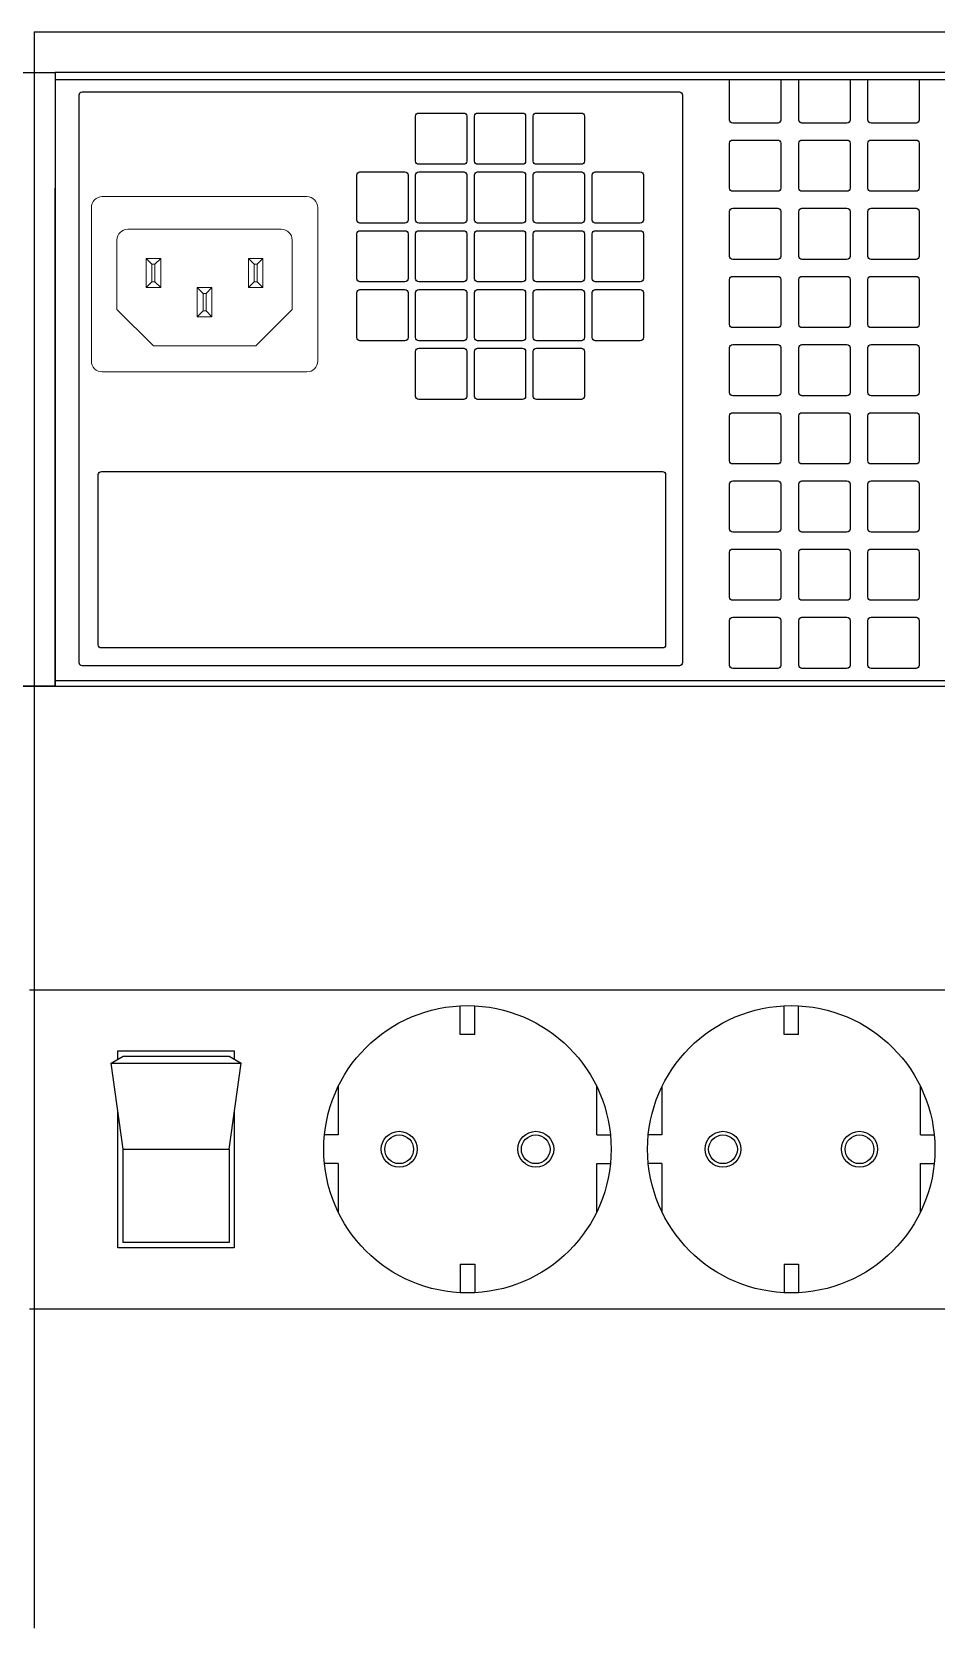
# Model space of a CAD drawing. Extents: x -260425 to 1294666, y -169889 to -2349.
# Drawn here: x 959740 to 960999, y -31120 to -28898 of the extents above; entities that cross this region are included whole.
import ezdxf
from ezdxf.enums import TextEntityAlignment as Align

# ---------------------------------------------------------------- set-up
doc = ezdxf.new("R2010")
doc.units = 0
doc.header["$LTSCALE"] = 100
doc.styles.add('1ISOCPEUR', font='isocpeui.ttf', dxfattribs={"height": 250})

# ---------------------------------------------------------------- blocks, each defined once
blk = doc.blocks.new('*U218')
at = {"color": 0, "linetype": 'ByBlock', "lineweight": -2}
for p, q in [((74.5, 611.15), (74.5, 566.7)), ((74.5, 566.7), (74.5, 522.25)), ((74.5, 522.25), (74.5, 477.8)), ((74.5, 477.8), (74.5, 433.35)), ((74.5, 433.35), (74.5, 388.9))]:
    blk.add_line(p, q, dxfattribs=at)
blk = doc.blocks.new("19'' блок розеток")
at = {"color": 0, "linetype": 'ByBlock', "lineweight": -2}
for p, q in [((174.5, 22.22), (625.5, 22.22)), ((234.44, 16), (234.44, 19.97)), ((236.44, 16), (236.44, 19.97)), ((279.5, 16), (279.5, 19.97)), ((281.5, 16), (281.5, 19.97)), ((236.44, 16), (234.44, 16)), ((281.5, 16), (279.5, 16)), ((185.84, 12.01), (187.53, 12.98)), ((187.53, 0), (185.84, 12.01)), ((185.84, 12.01), (203.93, 12.01)), ((202.25, 12.98), (203.93, 12.01)), ((202.25, 0), (203.93, 12.01)), ((217.44, 8.72), (217.44, 2)), ((253.44, 2), (253.44, 8.72)), ((262.5, 8.72), (262.5, 2)), ((298.5, 2), (298.5, 8.72)), ((217.44, 2), (215.54, 2)), ((253.44, 2), (255.34, 2)), ((262.5, 2), (260.6, 2)), ((298.5, 2), (300.4, 2)), ((187.53, 0), (202.25, 0)), ((217.44, -2), (215.54, -2)), ((217.44, -2), (217.44, -8.72)), ((253.44, -2), (255.34, -2)), ((253.44, -8.72), (253.44, -2)), ((262.5, -2), (260.6, -2)), ((262.5, -2), (262.5, -8.72)), ((298.5, -2), (300.4, -2)), ((298.5, -8.72), (298.5, -2)), ((234.44, -16), (234.44, -19.97)), ((234.44, -16), (236.44, -16)), ((236.44, -16), (236.44, -19.97)), ((279.5, -16), (279.5, -19.97)), ((279.5, -16), (281.5, -16)), ((281.5, -16), (281.5, -19.97)), ((174.5, -22.23), (625.5, -22.23))]:
    blk.add_line(p, q, dxfattribs=at)
for points in [[(186.8, 12.56), (186.8, 13.71), (202.97, 13.71), (202.97, 12.56)], [(187.53, 12.98), (202.25, 12.98)], [(202.97, 5.16), (202.97, -13.71), (186.8, -13.71), (186.8, 5.16)], [(202.25, 0), (202.25, -12.98), (187.53, -12.98), (187.53, 0)]]:
    blk.add_lwpolyline(points, dxfattribs=at)
for centre, radius in [((235.44, 0), 20), ((280.5, 0), 20), ((225.94, 0), 2.5), ((244.94, 0), 2.5), ((271, 0), 2.5), ((290, 0), 2.5), ((225.94, 0), 2), ((244.94, 0), 2), ((271, 0), 2), ((290, 0), 2)]:
    blk.add_circle(centre, radius, dxfattribs=at)
at = {"color": 0, "lineweight": -2, "style": '1ISOCPEUR', "oblique": 15, "flags": 8}
blk.add_attdef('НАИМЕНОВАНИЕ', text='', height=25, dxfattribs=at).set_placement((750, 0), align=Align.MIDDLE_LEFT)
blk = doc.blocks.new('SE2600 ОПЕРАТОР PRO')
blk.add_line((0, 3000), (722, 3000))
at = {"color": 7}
for p, q in [((722, 3000), (722, 2434.5)), ((16273.8, 3000), (722, 3000)), ((16273.8, 2963.6), (722, 2963.6)), ((722, 0), (722, 2434.5)), ((0, 0), (722, 0)), ((16273.8, 25.6), (722, 25.6)), ((722, 0), (4109.6, 0)), ((4109.6, 0), (7497.2, 0))]:
    blk.add_line(p, q, dxfattribs=at)
at = {"lineweight": 0}
for p, q in [((1950.8, 2392.9), (951.5, 2392.9)), ((898, 2339.4), (898, 1589.9)), ((2004.3, 1589.9), (2004.3, 2339.4)), ((1076.4, 2234.2), (1825.9, 2234.2)), ((1022.9, 1841.6), (1022.9, 2180.6)), ((1879.4, 2180.6), (1879.4, 1841.6)), ((1237, 2091.4), (1165.6, 2091.4)), ((1194.2, 2062.8), (1165.6, 2091.4)), ((1165.6, 1948.6), (1165.6, 2091.4)), ((1208.5, 2062.8), (1194.2, 2062.8)), ((1194.2, 2062.8), (1194.2, 1977.2)), ((1237, 2091.4), (1208.5, 2062.8)), ((1208.5, 2062.8), (1208.5, 1977.2)), ((1237, 2091.4), (1237, 1948.6)), ((1665.3, 2091.4), (1736.7, 2091.4)), ((1693.8, 2062.8), (1665.3, 2091.4)), ((1665.3, 2091.4), (1665.3, 1948.6)), ((1708.1, 2062.8), (1693.8, 2062.8)), ((1693.8, 2062.8), (1693.8, 1977.2)), ((1736.7, 2091.4), (1708.1, 2062.8)), ((1708.1, 2062.8), (1708.1, 1977.2)), ((1736.7, 2091.4), (1736.7, 1948.6)), ((1194.2, 1977.2), (1165.6, 1948.6)), ((1194.2, 1977.2), (1208.5, 1977.2)), ((1208.5, 1977.2), (1237, 1948.6)), ((1665.3, 1948.6), (1693.8, 1977.2)), ((1693.8, 1977.2), (1708.1, 1977.2)), ((1708.1, 1977.2), (1736.7, 1948.6)), ((1165.6, 1948.6), (1237, 1948.6)), ((1486.8, 1948.6), (1415.5, 1948.6)), ((1415.5, 1948.6), (1444, 1920.1)), ((1415.5, 1805.9), (1415.5, 1948.6)), ((1458.3, 1920.1), (1444, 1920.1)), ((1444, 1920.1), (1444, 1834.4)), ((1486.8, 1948.6), (1458.3, 1920.1)), ((1458.3, 1920.1), (1458.3, 1834.4)), ((1486.8, 1948.6), (1486.8, 1805.9)), ((1736.7, 1948.6), (1665.3, 1948.6)), ((1201.3, 1663.1), (1022.9, 1841.6)), ((1444, 1834.4), (1415.5, 1805.9)), ((1415.5, 1805.9), (1486.8, 1805.9)), ((1458.3, 1834.4), (1444, 1834.4)), ((1458.3, 1834.4), (1486.8, 1805.9)), ((1879.4, 1841.6), (1701, 1663.1)), ((1701, 1663.1), (1201.3, 1663.1)), ((951.5, 1536.4), (1950.8, 1536.4))]:
    blk.add_line(p, q, dxfattribs=at)
at = {"color": 7}
blk.add_lwpolyline([(0, 3000), (722, 3000), (722, 0), (0, 0), (0, 3000)], dxfattribs=at)
for points in [[(838.2, 2876.4), (838.2, 2889.9, -0.414214), (853.2, 2904.9), (3771.2, 2904.9, -0.414214), (3786.2, 2889.9), (3786.2, 2876.4)], [(4267, 2963.6), (4267, 2767.5, -0.414214), (4252, 2752.6), (4031.8, 2752.6, -0.414214), (4016.8, 2767.5), (4016.8, 2963.6)], [(4605, 2963.6), (4605, 2767.5, -0.414214), (4590, 2752.6), (4369.7, 2752.6, -0.414214), (4354.7, 2767.5), (4354.7, 2963.6)], [(4942.9, 2963.6), (4942.9, 2767.5, -0.414214), (4927.9, 2752.6), (4707.7, 2752.6, -0.414214), (4692.7, 2767.5), (4692.7, 2963.6)], [(3786.2, 2876.4), (3786.2, 114.3, -0.414214), (3771.2, 99.3), (853.2, 99.3, -0.414214), (838.2, 114.3), (838.2, 2876.4)], [(931.9, 1003.4), (931.9, 1034.1, -0.414214), (946.9, 1049.1), (3689.1, 1049.1, -0.414214), (3704.1, 1034.1), (3704.1, 1003.4)], [(3704.1, 1003.4), (3704.1, 201.9, -0.414214), (3689.1, 186.9), (946.9, 186.9, -0.414214), (931.9, 201.9), (931.9, 1003.4)]]:
    blk.add_lwpolyline(points, format="xyb", dxfattribs=at)
for points in [[(2482.4, 2786.5, -0.414214), (2497.4, 2801.4), (2717.6, 2801.4, -0.414214), (2732.6, 2786.5), (2732.6, 2566.2, -0.414214), (2717.6, 2551.2), (2497.4, 2551.2, -0.414214), (2482.4, 2566.2)], [(2769.9, 2786.5, -0.414214), (2784.9, 2801.4), (3005.1, 2801.4, -0.414214), (3020.1, 2786.5), (3020.1, 2566.2, -0.414214), (3005.1, 2551.2), (2784.9, 2551.2, -0.414214), (2769.9, 2566.2)], [(3057.4, 2786.5, -0.414214), (3072.4, 2801.4), (3292.6, 2801.4, -0.414214), (3307.6, 2786.5), (3307.6, 2566.2, -0.414214), (3292.6, 2551.2), (3072.4, 2551.2, -0.414214), (3057.4, 2566.2)], [(4016.8, 2654.5, -0.414214), (4031.8, 2669.5), (4252, 2669.5, -0.414214), (4267, 2654.5), (4267, 2434.3, -0.414214), (4252, 2419.3), (4031.8, 2419.3, -0.414214), (4016.8, 2434.3)], [(4354.7, 2654.5, -0.414214), (4369.7, 2669.5), (4590, 2669.5, -0.414214), (4605, 2654.5), (4605, 2434.3, -0.414214), (4590, 2419.3), (4369.7, 2419.3, -0.414214), (4354.7, 2434.3)], [(4692.7, 2654.5, -0.414214), (4707.7, 2669.5), (4927.9, 2669.5, -0.414214), (4942.9, 2654.5), (4942.9, 2434.3, -0.414214), (4927.9, 2419.3), (4707.7, 2419.3, -0.414214), (4692.7, 2434.3)], [(2194.9, 2499, -0.414214), (2209.9, 2514), (2430.2, 2514, -0.414214), (2445.2, 2499), (2445.2, 2278.7, -0.414214), (2430.2, 2263.8), (2209.9, 2263.8, -0.414214), (2194.9, 2278.7)], [(2482.4, 2499, -0.414214), (2497.4, 2514), (2717.6, 2514, -0.414214), (2732.6, 2499), (2732.6, 2278.7, -0.414214), (2717.6, 2263.8), (2497.4, 2263.8, -0.414214), (2482.4, 2278.7)], [(2769.9, 2499, -0.414214), (2784.9, 2514), (3005.1, 2514, -0.414214), (3020.1, 2499), (3020.1, 2278.7, -0.414214), (3005.1, 2263.8), (2784.9, 2263.8, -0.414214), (2769.9, 2278.7)], [(3057.4, 2499, -0.414214), (3072.4, 2514), (3292.6, 2514, -0.414214), (3307.6, 2499), (3307.6, 2278.7, -0.414214), (3292.6, 2263.8), (3072.4, 2263.8, -0.414214), (3057.4, 2278.7)], [(3344.8, 2499, -0.414214), (3359.8, 2514), (3580.1, 2514, -0.414214), (3595.1, 2499), (3595.1, 2278.7, -0.414214), (3580.1, 2263.8), (3359.8, 2263.8, -0.414214), (3344.8, 2278.7)], [(4016.8, 2321.3, -0.414214), (4031.8, 2336.3), (4252, 2336.3, -0.414214), (4267, 2321.3), (4267, 2101.1, -0.414214), (4252, 2086.1), (4031.8, 2086.1, -0.414214), (4016.8, 2101.1)], [(4354.7, 2321.3, -0.414214), (4369.7, 2336.3), (4590, 2336.3, -0.414214), (4605, 2321.3), (4605, 2101.1, -0.414214), (4590, 2086.1), (4369.7, 2086.1, -0.414214), (4354.7, 2101.1)], [(4692.7, 2321.3, -0.414214), (4707.7, 2336.3), (4927.9, 2336.3, -0.414214), (4942.9, 2321.3), (4942.9, 2101.1, -0.414214), (4927.9, 2086.1), (4707.7, 2086.1, -0.414214), (4692.7, 2101.1)], [(2194.9, 2211.5, -0.414214), (2209.9, 2226.5), (2430.2, 2226.5, -0.414214), (2445.2, 2211.5), (2445.2, 1991.3, -0.414214), (2430.2, 1976.3), (2209.9, 1976.3, -0.414214), (2194.9, 1991.3)], [(2482.4, 2211.5, -0.414214), (2497.4, 2226.5), (2717.6, 2226.5, -0.414214), (2732.6, 2211.5), (2732.6, 1991.3, -0.414214), (2717.6, 1976.3), (2497.4, 1976.3, -0.414214), (2482.4, 1991.3)], [(2769.9, 2211.5, -0.414214), (2784.9, 2226.5), (3005.1, 2226.5, -0.414214), (3020.1, 2211.5), (3020.1, 1991.3, -0.414214), (3005.1, 1976.3), (2784.9, 1976.3, -0.414214), (2769.9, 1991.3)], [(3057.4, 2211.5, -0.414214), (3072.4, 2226.5), (3292.6, 2226.5, -0.414214), (3307.6, 2211.5), (3307.6, 1991.3, -0.414214), (3292.6, 1976.3), (3072.4, 1976.3, -0.414214), (3057.4, 1991.3)], [(3344.8, 2211.5, -0.414214), (3359.8, 2226.5), (3580.1, 2226.5, -0.414214), (3595.1, 2211.5), (3595.1, 1991.3, -0.414214), (3580.1, 1976.3), (3359.8, 1976.3, -0.414214), (3344.8, 1991.3)], [(4016.8, 1988.1, -0.414214), (4031.8, 2003.1), (4252, 2003.1, -0.414214), (4267, 1988.1), (4267, 1767.8, -0.414214), (4252, 1752.8), (4031.8, 1752.8, -0.414214), (4016.8, 1767.8)], [(4354.7, 1988.1, -0.414214), (4369.7, 2003.1), (4590, 2003.1, -0.414214), (4605, 1988.1), (4605, 1767.8, -0.414214), (4590, 1752.8), (4369.7, 1752.8, -0.414214), (4354.7, 1767.8)], [(4692.7, 1988.1, -0.414214), (4707.7, 2003.1), (4927.9, 2003.1, -0.414214), (4942.9, 1988.1), (4942.9, 1767.8, -0.414214), (4927.9, 1752.8), (4707.7, 1752.8, -0.414214), (4692.7, 1767.8)], [(2194.9, 1924, -0.414214), (2209.9, 1939), (2430.2, 1939, -0.414214), (2445.2, 1924), (2445.2, 1703.8, -0.414214), (2430.2, 1688.8), (2209.9, 1688.8, -0.414214), (2194.9, 1703.8)], [(2482.4, 1924, -0.414214), (2497.4, 1939), (2717.6, 1939, -0.414214), (2732.6, 1924), (2732.6, 1703.8, -0.414214), (2717.6, 1688.8), (2497.4, 1688.8, -0.414214), (2482.4, 1703.8)], [(2769.9, 1924, -0.414214), (2784.9, 1939), (3005.1, 1939, -0.414214), (3020.1, 1924), (3020.1, 1703.8, -0.414214), (3005.1, 1688.8), (2784.9, 1688.8, -0.414214), (2769.9, 1703.8)], [(3057.4, 1924, -0.414214), (3072.4, 1939), (3292.6, 1939, -0.414214), (3307.6, 1924), (3307.6, 1703.8, -0.414214), (3292.6, 1688.8), (3072.4, 1688.8, -0.414214), (3057.4, 1703.8)], [(3344.8, 1924, -0.414214), (3359.8, 1939), (3580.1, 1939, -0.414214), (3595.1, 1924), (3595.1, 1703.8, -0.414214), (3580.1, 1688.8), (3359.8, 1688.8, -0.414214), (3344.8, 1703.8)], [(2482.4, 1636.6, -0.414214), (2497.4, 1651.6), (2717.6, 1651.6, -0.414214), (2732.6, 1636.6), (2732.6, 1416.3, -0.414214), (2717.6, 1401.3), (2497.4, 1401.3, -0.414214), (2482.4, 1416.3)], [(2769.9, 1636.6, -0.414214), (2784.9, 1651.6), (3005.1, 1651.6, -0.414214), (3020.1, 1636.6), (3020.1, 1416.3, -0.414214), (3005.1, 1401.3), (2784.9, 1401.3, -0.414214), (2769.9, 1416.3)], [(3057.4, 1636.6, -0.414214), (3072.4, 1651.6), (3292.6, 1651.6, -0.414214), (3307.6, 1636.6), (3307.6, 1416.3, -0.414214), (3292.6, 1401.3), (3072.4, 1401.3, -0.414214), (3057.4, 1416.3)], [(4016.8, 1654.8, -0.414214), (4031.8, 1669.8), (4252, 1669.8, -0.414214), (4267, 1654.8), (4267, 1434.6, -0.414214), (4252, 1419.6), (4031.8, 1419.6, -0.414214), (4016.8, 1434.6)], [(4354.7, 1654.8, -0.414214), (4369.7, 1669.8), (4590, 1669.8, -0.414214), (4605, 1654.8), (4605, 1434.6, -0.414214), (4590, 1419.6), (4369.7, 1419.6, -0.414214), (4354.7, 1434.6)], [(4692.7, 1654.8, -0.414214), (4707.7, 1669.8), (4927.9, 1669.8, -0.414214), (4942.9, 1654.8), (4942.9, 1434.6, -0.414214), (4927.9, 1419.6), (4707.7, 1419.6, -0.414214), (4692.7, 1434.6)], [(4016.8, 1321.6, -0.414214), (4031.8, 1336.6), (4252, 1336.6, -0.414214), (4267, 1321.6), (4267, 1101.4, -0.414214), (4252, 1086.4), (4031.8, 1086.4, -0.414214), (4016.8, 1101.4)], [(4354.7, 1321.6, -0.414214), (4369.7, 1336.6), (4590, 1336.6, -0.414214), (4605, 1321.6), (4605, 1101.4, -0.414214), (4590, 1086.4), (4369.7, 1086.4, -0.414214), (4354.7, 1101.4)], [(4692.7, 1321.6, -0.414214), (4707.7, 1336.6), (4927.9, 1336.6, -0.414214), (4942.9, 1321.6), (4942.9, 1101.4, -0.414214), (4927.9, 1086.4), (4707.7, 1086.4, -0.414214), (4692.7, 1101.4)], [(4016.8, 988.4, -0.414214), (4031.8, 1003.4), (4252, 1003.4, -0.414214), (4267, 988.4), (4267, 768.1, -0.414214), (4252, 753.1), (4031.8, 753.1, -0.414214), (4016.8, 768.1)], [(4354.7, 988.4, -0.414214), (4369.7, 1003.4), (4590, 1003.4, -0.414214), (4605, 988.4), (4605, 768.1, -0.414214), (4590, 753.1), (4369.7, 753.1, -0.414214), (4354.7, 768.1)], [(4692.7, 988.4, -0.414214), (4707.7, 1003.4), (4927.9, 1003.4, -0.414214), (4942.9, 988.4), (4942.9, 768.1, -0.414214), (4927.9, 753.1), (4707.7, 753.1, -0.414214), (4692.7, 768.1)], [(4016.8, 655.1, -0.414214), (4031.8, 670.1), (4252, 670.1, -0.414214), (4267, 655.1), (4267, 434.9, -0.414214), (4252, 419.9), (4031.8, 419.9, -0.414214), (4016.8, 434.9)], [(4354.7, 655.1, -0.414214), (4369.7, 670.1), (4590, 670.1, -0.414214), (4605, 655.1), (4605, 434.9, -0.414214), (4590, 419.9), (4369.7, 419.9, -0.414214), (4354.7, 434.9)], [(4692.7, 655.1, -0.414214), (4707.7, 670.1), (4927.9, 670.1, -0.414214), (4942.9, 655.1), (4942.9, 434.9, -0.414214), (4927.9, 419.9), (4707.7, 419.9, -0.414214), (4692.7, 434.9)], [(4016.8, 321.9, -0.414214), (4031.8, 336.9), (4252, 336.9, -0.414214), (4267, 321.9), (4267, 101.7, -0.414214), (4252, 86.7), (4031.8, 86.7, -0.414214), (4016.8, 101.7)], [(4354.7, 321.9, -0.414214), (4369.7, 336.9), (4590, 336.9, -0.414214), (4605, 321.9), (4605, 101.7, -0.414214), (4590, 86.7), (4369.7, 86.7, -0.414214), (4354.7, 101.7)], [(4692.7, 321.9, -0.414214), (4707.7, 336.9), (4927.9, 336.9, -0.414214), (4942.9, 321.9), (4942.9, 101.7, -0.414214), (4927.9, 86.7), (4707.7, 86.7, -0.414214), (4692.7, 101.7)]]:
    blk.add_lwpolyline(points, format="xyb", close=True, dxfattribs=at)
at = {"lineweight": 0}
for centre, start, end in [((951.5, 2339.4), 90, 180), ((1950.8, 2339.4), 0, 90), ((1076.4, 2180.6), 90, 180), ((1825.9, 2180.6), 360, 90), ((951.5, 1589.9), 180, 270), ((1950.8, 1589.9), 270, 360)]:
    blk.add_arc(centre, 53.5, start, end, dxfattribs=at)
blk = doc.blocks.new('*U214')
at = {"color": 0, "linetype": 'ByBlock', "lineweight": -2}
blk.add_line((174.5, -22.23), (625.5, -22.23), dxfattribs=at)
at = {"color": 0, "lineweight": -2, "style": '1ISOCPEUR', "oblique": 15, "flags": 8}
blk.add_attdef('НАИМЕНОВАНИЕ', text='', height=25, dxfattribs=at).set_placement((750, 10.43), align=Align.MIDDLE_LEFT)

msp = doc.modelspace()

# ---------------------------------------------------------------- block references
at = {"xscale": 10, "yscale": 10, "zscale": 10}
for name, p in [('*U218', (958998.5, -35009.1)), ('*U214', (957998.5, -28675.4)), ("19'' блок розеток", (957992.1, -30453.4))]:
    msp.add_blockref(name, p, dxfattribs=at)
at = {"color": 252, "lineweight": 0, "xscale": 0.28485, "yscale": 0.28485, "zscale": 0.28485}
msp.add_blockref('SE2600 ОПЕРАТОР PRO', (959567.2, -29808.6), dxfattribs=at)

doc.saveas('drawing.dxf')
